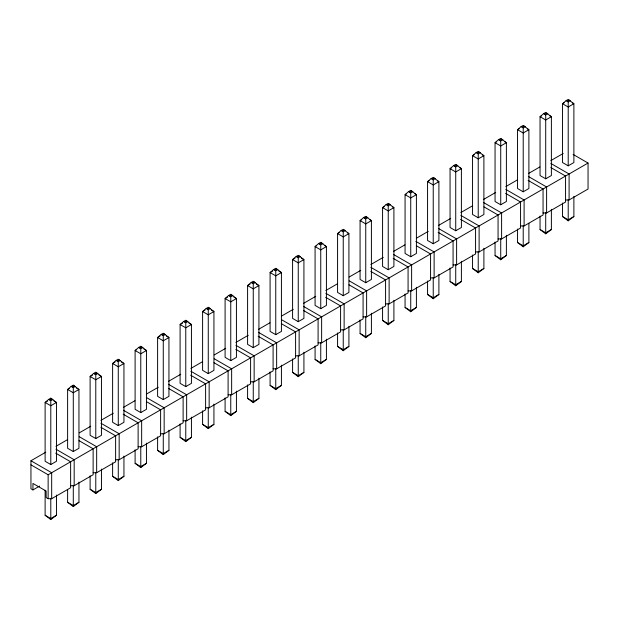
<?xml version="1.0" encoding="UTF-8"?>
<svg xmlns="http://www.w3.org/2000/svg" width="619" height="619" viewBox="0 0 619 619"><rect width="100%" height="100%" fill="white"/><g stroke="black" fill="none" stroke-linecap="round" stroke-linejoin="round"><path stroke-width="0.93" d="M48.661 399.394L45.117 402.466L45.117 461.271L50.789 464.544L56.461 461.271L56.461 402.466L50.789 398.164L48.661 399.394L50.789 400.625L52.917 399.394M71.162 386.403L67.618 389.475L67.618 448.28L73.29 451.553L78.953 448.28L78.953 389.475L73.29 385.18L71.162 386.403L73.29 387.633L75.41 386.403M93.655 373.419L90.111 376.484L90.111 435.289L95.783 438.561L101.454 435.289L101.454 376.484L95.783 372.189L93.655 373.419L95.783 374.642L97.91 373.419M116.155 360.428L112.612 363.5L112.612 422.305L118.275 425.578L123.947 422.305L123.947 363.5L118.275 359.206L116.155 360.428L118.275 361.658L120.403 360.428M138.648 347.445L135.104 350.509L135.104 409.314L140.776 412.587L146.448 409.314L146.448 350.509L140.776 346.214L138.648 347.445L140.776 348.667L142.904 347.445M161.149 334.453L157.605 337.517L157.605 396.33L163.269 399.603L168.941 396.33L168.941 337.517L163.269 333.223L161.149 334.453L163.269 335.684L165.397 334.453M183.642 321.462L180.098 324.534L180.098 383.339L185.77 386.612L191.433 383.339L191.433 324.534L185.77 320.24L183.642 321.462L185.77 322.692L187.897 321.462M206.142 308.479L202.599 311.543L202.599 370.348L208.263 373.621L213.934 370.348L213.934 311.543L208.263 307.248L206.142 308.479L208.263 309.701L210.39 308.479M228.635 295.487L225.092 298.559L225.092 357.364L230.763 360.637L236.427 357.364L236.427 298.559L230.763 294.257L228.635 295.487L230.763 296.718L232.891 295.487M251.136 282.496L247.592 285.568L247.592 344.373L253.256 347.646L258.928 344.373L258.928 285.568L253.256 281.274L251.136 282.496L253.256 283.726L255.384 282.496M273.629 269.513L270.085 272.577L270.085 331.389L275.757 334.655L281.421 331.389L281.421 272.577L275.757 268.282L273.629 269.513L275.757 270.735L277.885 269.513M296.13 256.521L292.586 259.593L292.586 318.398L298.25 321.671L303.921 318.398L303.921 259.593L298.25 255.299L296.13 256.521L298.25 257.752L300.377 256.521M318.623 243.538L315.079 246.602L315.079 305.407L320.75 308.68L326.414 305.407L326.414 246.602L320.75 242.308L318.623 243.538L320.75 244.76L322.87 243.538M341.115 230.547L337.579 233.618L337.579 292.423L343.243 295.696L348.915 292.423L348.915 233.618L343.243 229.316L341.115 230.547L343.243 231.777L345.371 230.547M363.616 217.555L360.072 220.627L360.072 279.432L365.744 282.705L371.408 279.432L371.408 220.627L365.744 216.333L363.616 217.555L365.744 218.786L367.864 217.555M386.109 204.572L382.573 207.636L382.573 266.441L388.237 269.714L393.908 266.441L393.908 207.636L388.237 203.342L386.109 204.572L388.237 205.794L390.365 204.572M408.61 191.581L405.066 194.652L405.066 253.457L410.737 256.73L416.401 253.457L416.401 194.652L410.737 190.358L408.61 191.581L410.737 192.811L412.858 191.581M431.103 178.597L427.567 181.661L427.567 240.466L433.23 243.739L438.902 240.466L438.902 181.661L433.23 177.367L431.103 178.597L433.23 179.82L435.358 178.597M453.603 165.606L450.059 168.67L450.059 227.483L455.731 230.755L461.395 227.483L461.395 168.67L455.731 164.375L453.603 165.606L455.731 166.836L457.851 165.606M56.461 495.061L56.461 515.271L50.789 519.565L45.117 515.271L45.117 490.248M476.096 152.614L472.552 155.686L472.552 214.491L478.224 217.764L483.896 214.491L483.896 155.686L478.224 151.392L476.096 152.614L478.224 153.845L480.352 152.614M78.953 482.069L78.953 502.28L73.29 506.574L67.618 502.28L67.618 489.768M498.597 139.631L495.053 142.695L495.053 201.5L500.725 204.773L506.388 201.5L506.388 142.695L500.725 138.401L498.597 139.631L500.725 140.853L502.845 139.631M101.454 469.086L101.454 489.289L95.783 493.583L90.111 489.289L90.111 475.818M521.09 126.64L517.546 129.711L517.546 188.516L523.217 191.789L528.889 188.516L528.889 129.711L523.217 125.417L521.09 126.64L523.217 127.87L525.345 126.64M123.947 456.095L123.947 476.305L118.275 480.599L112.612 476.305L112.612 462.834M543.59 113.656L540.047 116.72L540.047 175.525L545.71 178.798L551.382 175.525L551.382 116.72L545.71 112.426L543.59 113.656L545.71 114.879L547.838 113.656M146.448 443.111L146.448 463.314L140.776 467.608L135.104 463.314L135.104 449.843M566.083 100.665L562.539 103.729L562.539 162.542L568.211 165.815L573.883 162.542L573.883 103.729L568.211 99.435L566.083 100.665L568.211 101.895L570.339 100.665M168.941 430.12L168.941 450.33L163.269 454.625L157.605 450.33L157.605 436.859M191.433 417.129L191.433 437.339L185.77 441.633L180.098 437.339L180.098 423.868M213.934 404.145L213.934 424.348L208.263 428.642L202.599 424.348L202.599 410.877M236.427 391.154L236.427 411.364L230.763 415.659L225.092 411.364L225.092 397.893M258.928 378.17L258.928 398.373L253.256 402.667L247.592 398.373L247.592 384.902M281.421 365.179L281.421 385.382L275.757 389.684L270.085 385.382L270.085 371.911M303.921 352.188L303.921 372.398L298.25 376.692L292.586 372.398L292.586 358.927M326.414 339.204L326.414 359.407L320.75 363.701L315.079 359.407L315.079 345.936M348.915 326.213L348.915 346.423L343.243 350.718L337.579 346.423L337.579 332.952M371.408 313.229L371.408 333.432L365.744 337.726L360.072 333.432L360.072 319.961M393.908 300.238L393.908 320.441L388.237 324.743L382.573 320.441L382.573 306.97M416.401 287.247L416.401 307.457L410.737 311.752L405.066 307.457L405.066 293.986M438.902 274.263L438.902 294.466L433.23 298.76L427.567 294.466L427.567 280.995M461.395 261.272L461.395 281.483L455.731 285.777L450.059 281.483L450.059 268.012M483.896 248.281L483.896 268.491L478.224 272.786L472.552 268.491L472.552 255.02M506.388 235.297L506.388 255.5L500.725 259.794L495.053 255.5L495.053 242.029M528.889 223.273L528.889 242.516L523.217 246.811L517.546 242.516L517.546 229.045M551.382 209.323L551.382 229.525L545.71 233.82L540.047 229.525L540.047 216.054M573.883 196.331L573.883 216.534L568.211 220.836L562.539 216.534L562.539 203.063M47.547 401.058L45.117 402.466L50.789 405.731L56.461 402.466L54.031 401.058M69.235 388.539L67.618 389.475L73.29 392.748L78.953 389.475L76.524 388.074M92.54 375.083L90.111 376.484L95.783 379.757L101.454 376.484L99.025 375.083M115.041 362.092L112.612 363.5L118.275 366.773L123.947 363.5L121.517 362.092M136.729 349.573L135.104 350.509L140.776 353.782L146.448 350.509L144.018 349.108M160.035 336.117L157.605 337.517L163.269 340.79L168.941 337.517L166.511 336.117M182.528 323.133L180.098 324.534L185.77 327.807L191.433 324.534L189.012 323.133M205.028 310.142L202.599 311.543L208.263 314.816L213.934 311.543L211.505 310.142M227.521 297.151L225.092 298.559L230.763 301.832L236.427 298.559L233.997 297.151M250.022 284.167L247.592 285.568L253.256 288.841L258.928 285.568L256.498 284.167M272.515 271.176L270.085 272.577L275.757 275.85L281.421 272.577L278.991 271.176M295.015 258.193L292.586 259.593L298.25 262.866L303.921 259.593L301.492 258.193M316.696 245.666L315.079 246.602L320.75 249.875L326.414 246.602L324.797 245.666M339.197 232.682L337.579 233.618L343.243 236.891L348.915 233.618L347.29 232.682M361.689 219.691L360.072 220.627L365.744 223.9L371.408 220.627L369.791 219.691M384.19 206.7L382.573 207.636L388.237 210.909L393.908 207.636L392.284 206.7M406.683 193.716L405.066 194.652L410.737 197.925L416.401 194.652L414.784 193.716M429.184 180.725L427.567 181.661L433.23 184.934L438.902 181.661L437.277 180.725M451.677 167.741L450.059 168.67L455.731 171.943L461.395 168.67L459.778 167.741M474.177 154.75L472.552 155.686L478.224 158.959L483.896 155.686L482.271 154.75M496.67 141.759L495.053 142.695L500.725 145.968L506.388 142.695L504.771 141.759M519.171 128.775L517.546 129.711L523.217 132.984L528.889 129.711L527.264 128.775M541.664 115.784L540.047 116.72L545.71 119.993L551.382 116.72L549.765 115.784M564.164 102.8L562.539 103.729L568.211 107.002L573.883 103.729L572.258 102.8M49.729 400.006L51.849 398.783M72.222 387.022L74.35 385.792M94.722 374.031L96.843 372.8M117.215 361.039L119.343 359.817M139.716 348.056L141.836 346.826M162.209 335.065L164.337 333.842M184.71 322.081L186.83 320.851M207.203 309.09L209.33 307.86M229.695 296.099L231.823 294.876M252.196 283.115L254.324 281.885M274.689 270.124L276.817 268.901M297.19 257.14L299.317 255.91M319.683 244.149L321.81 242.919M342.183 231.158L344.311 229.935M364.676 218.174L366.804 216.944M387.177 205.183L389.305 203.961M409.67 192.192L411.797 190.969M432.17 179.208L434.29 177.978M454.663 166.217L456.791 164.994M477.164 153.233L479.284 152.003M499.657 140.242L501.785 139.012M522.157 127.251L524.278 126.028M544.65 114.267L546.778 113.037M567.151 101.276L569.271 100.054M39.608 486.085L32.946 489.931L30.95 488.778L30.95 460.76L45.783 452.195M55.919 446.345L67.456 439.683M79.24 432.874L90.776 426.22M100.912 420.363L113.269 413.229M123.405 407.379L134.942 400.717M146.726 393.916L158.263 387.254M168.399 381.397L180.763 374.263M190.9 368.413L202.436 361.751M214.22 354.95L225.757 348.288M235.893 342.439L248.25 335.297M258.386 329.447L269.923 322.785M281.707 315.984L293.244 309.322M303.38 303.472L315.744 296.331M325.88 290.481L337.417 283.819M349.201 277.018L360.738 270.356M370.874 264.506L383.231 257.372M393.367 251.515L404.903 244.853M416.688 238.052L428.224 231.39M438.36 225.54L450.725 218.406M460.853 212.549L472.398 205.895M483.354 199.566L495.718 192.424M505.847 186.574L517.383 179.912M528.347 173.591L539.884 166.929M550.84 160.6L563.205 153.466M30.95 464.846L48.135 474.765L588.05 163.052L588.05 189.027L569.093 199.968L565.557 199.968M32.946 489.931L32.946 483.439L46.139 491.053L46.139 497.552L48.135 498.697L51.679 498.697L70.628 487.757L70.628 461.782L55.71 453.162M70.628 485.714L74.172 485.714L93.129 474.765L93.129 448.79L79.031 440.658M93.129 472.723L96.665 472.723L115.621 461.782L115.621 435.807L100.897 427.303M115.621 459.731L119.165 459.731L138.122 448.79L138.122 422.816L123.196 414.196M138.122 446.748L141.658 446.748L160.615 435.807L160.615 409.824L146.525 401.692M160.615 433.757L164.159 433.757L183.116 422.816L183.116 396.841L168.383 388.337M183.116 420.773L186.652 420.773L205.609 409.824L205.609 383.85L190.683 375.238M205.609 407.782L209.152 407.782L228.102 396.841L228.102 370.858L214.012 362.726M228.102 394.79L231.645 394.79L250.602 383.85L250.602 357.875L235.87 349.371M250.602 381.807L254.146 381.807L273.095 370.866L273.095 344.884L258.177 336.272M273.095 368.816L276.639 368.816L295.596 357.875L295.596 331.9L281.498 323.76M295.596 355.832L299.139 355.832L318.089 344.884L318.089 318.909L303.364 310.405M318.089 342.841L321.632 342.841L340.589 331.9L340.589 305.918L325.664 297.306M340.589 329.85L344.133 329.85L363.082 318.909L363.082 292.934L348.992 284.794M363.082 316.866L366.626 316.866L385.583 305.918L385.583 279.943L370.851 271.439M385.583 303.875L389.127 303.875L408.076 292.934L408.076 266.959L393.158 258.34M408.076 290.884L411.62 290.884L430.576 279.943L430.576 253.968L416.479 245.828M430.576 277.9L434.12 277.9L453.069 266.959L453.069 240.977L438.151 232.365M453.069 264.909L456.613 264.909L475.57 253.968L475.57 227.993L460.644 219.374M475.57 251.925L479.114 251.925L498.063 240.977L498.063 215.002L483.973 206.87M498.063 238.934L501.607 238.934L520.564 227.993L520.564 202.011L505.638 193.399M520.564 225.943L524.1 225.943L543.056 215.002L543.056 189.027L528.139 180.408M543.056 212.959L546.6 212.959L565.557 202.018L565.557 176.036L550.825 167.532M56.461 515.271L50.789 518.544L45.117 515.271M78.953 502.28L73.29 505.553L67.618 502.28M101.454 489.289L95.783 492.562L90.111 489.289M123.947 476.305L118.275 479.578L112.612 476.305M146.448 463.314L140.776 466.587L135.104 463.314M168.941 450.33L163.269 453.595L157.605 450.33M191.433 437.339L185.77 440.612L180.098 437.339M213.934 424.348L208.263 427.621L202.599 424.348M236.427 411.364L230.763 414.637L225.092 411.364M258.928 398.373L253.256 401.646L247.592 398.373M281.421 385.382L275.757 388.655L270.085 385.382M303.921 372.398L298.25 375.671L292.586 372.398M326.414 359.407L320.75 362.68L315.079 359.407M348.915 346.423L343.243 349.696L337.579 346.423M371.408 333.432L365.744 336.705L360.072 333.432M393.908 320.441L388.237 323.714L382.573 320.441M416.401 307.457L410.737 310.73L405.066 307.457M438.902 294.466L433.23 297.739L427.567 294.466M461.395 281.483L455.731 284.748L450.059 281.483M483.896 268.491L478.224 271.764L472.552 268.491M506.388 255.5L500.725 258.773L495.053 255.5M528.889 242.516L523.217 245.789L517.546 242.516M551.382 229.525L545.71 232.798L540.047 229.525M573.883 216.534L568.211 219.807L562.539 216.534M573.124 154.433L588.05 163.052M550.856 163.462L569.093 173.993L569.093 199.968M528.363 176.454L546.6 186.984L546.6 212.959M505.862 189.437L524.1 199.968L524.1 225.943M483.369 202.428L501.607 212.959L501.607 238.934M460.869 215.412L479.114 225.943L479.114 251.925M438.376 228.403L456.613 238.934L456.613 264.909M415.875 241.395L434.12 251.925L434.12 277.9M393.382 254.378L411.62 264.909L411.62 290.884M370.889 267.369L389.127 277.9L389.127 303.875M349.217 280.833L366.626 290.884L366.626 316.866M325.896 293.344L344.133 303.875L344.133 329.85M303.395 306.335L321.632 316.866L321.632 342.841M281.73 319.799L299.139 329.85L299.139 355.832M258.402 332.31L276.639 342.841L276.639 368.816M235.909 345.301L254.146 355.832L254.146 381.807M214.236 358.765L231.645 368.816L231.645 394.79M190.915 371.276L209.152 381.807L209.152 407.782M168.414 384.26L186.652 394.79L186.652 420.773M146.749 397.731L164.159 407.782L164.159 433.757M123.421 410.242L141.658 420.773L141.658 446.748M100.928 423.226L119.165 433.757L119.165 459.731M79.263 436.697L96.665 446.748L96.665 472.723M55.934 449.208L74.172 459.731L74.172 485.714M30.95 460.76L51.679 472.723L51.679 498.697M568.211 101.895L568.211 165.815M568.211 199.604L568.211 220.836M545.71 114.879L545.71 178.798M545.71 212.596L545.71 233.82M523.217 127.87L523.217 191.789M523.217 225.579L523.217 246.811M500.725 140.853L500.725 204.773M500.725 238.57L500.725 259.794M478.224 153.845L478.224 217.764M478.224 251.554L478.224 272.786M455.731 166.836L455.731 230.755M455.731 264.545L455.731 285.777M433.23 179.82L433.23 243.739M433.23 277.536L433.23 298.76M410.737 192.811L410.737 256.73M410.737 290.52L410.737 311.752M388.237 205.794L388.237 269.714M388.237 303.511L388.237 324.743M365.744 218.786L365.744 282.705M365.744 316.495L365.744 337.726M343.243 231.777L343.243 295.696M343.243 329.486L343.243 350.718M320.75 244.76L320.75 308.68M320.75 342.477L320.75 363.701M298.25 257.752L298.25 321.671M298.25 355.461L298.25 376.692M275.757 270.735L275.757 334.655M275.757 368.452L275.757 389.684M253.256 283.726L253.256 347.646M253.256 381.443L253.256 402.667M230.763 296.718L230.763 360.637M230.763 394.427L230.763 415.659M208.263 309.701L208.263 373.621M208.263 407.418L208.263 428.642M185.77 322.692L185.77 386.612M185.77 420.402L185.77 441.633M163.269 335.684L163.269 399.603M163.269 433.393L163.269 454.625M140.776 348.667L140.776 412.587M140.776 446.384L140.776 467.608M118.275 361.658L118.275 425.578M118.275 459.368L118.275 480.599M95.783 374.642L95.783 438.561M95.783 472.359L95.783 493.583M73.29 385.18L73.29 386.202M73.29 387.633L73.29 451.553M73.29 485.342L73.29 506.574M50.789 398.164L50.789 399.193M50.789 400.625L50.789 464.544M50.789 498.334L50.789 519.565M48.135 474.765L48.135 498.697"/></g></svg>
